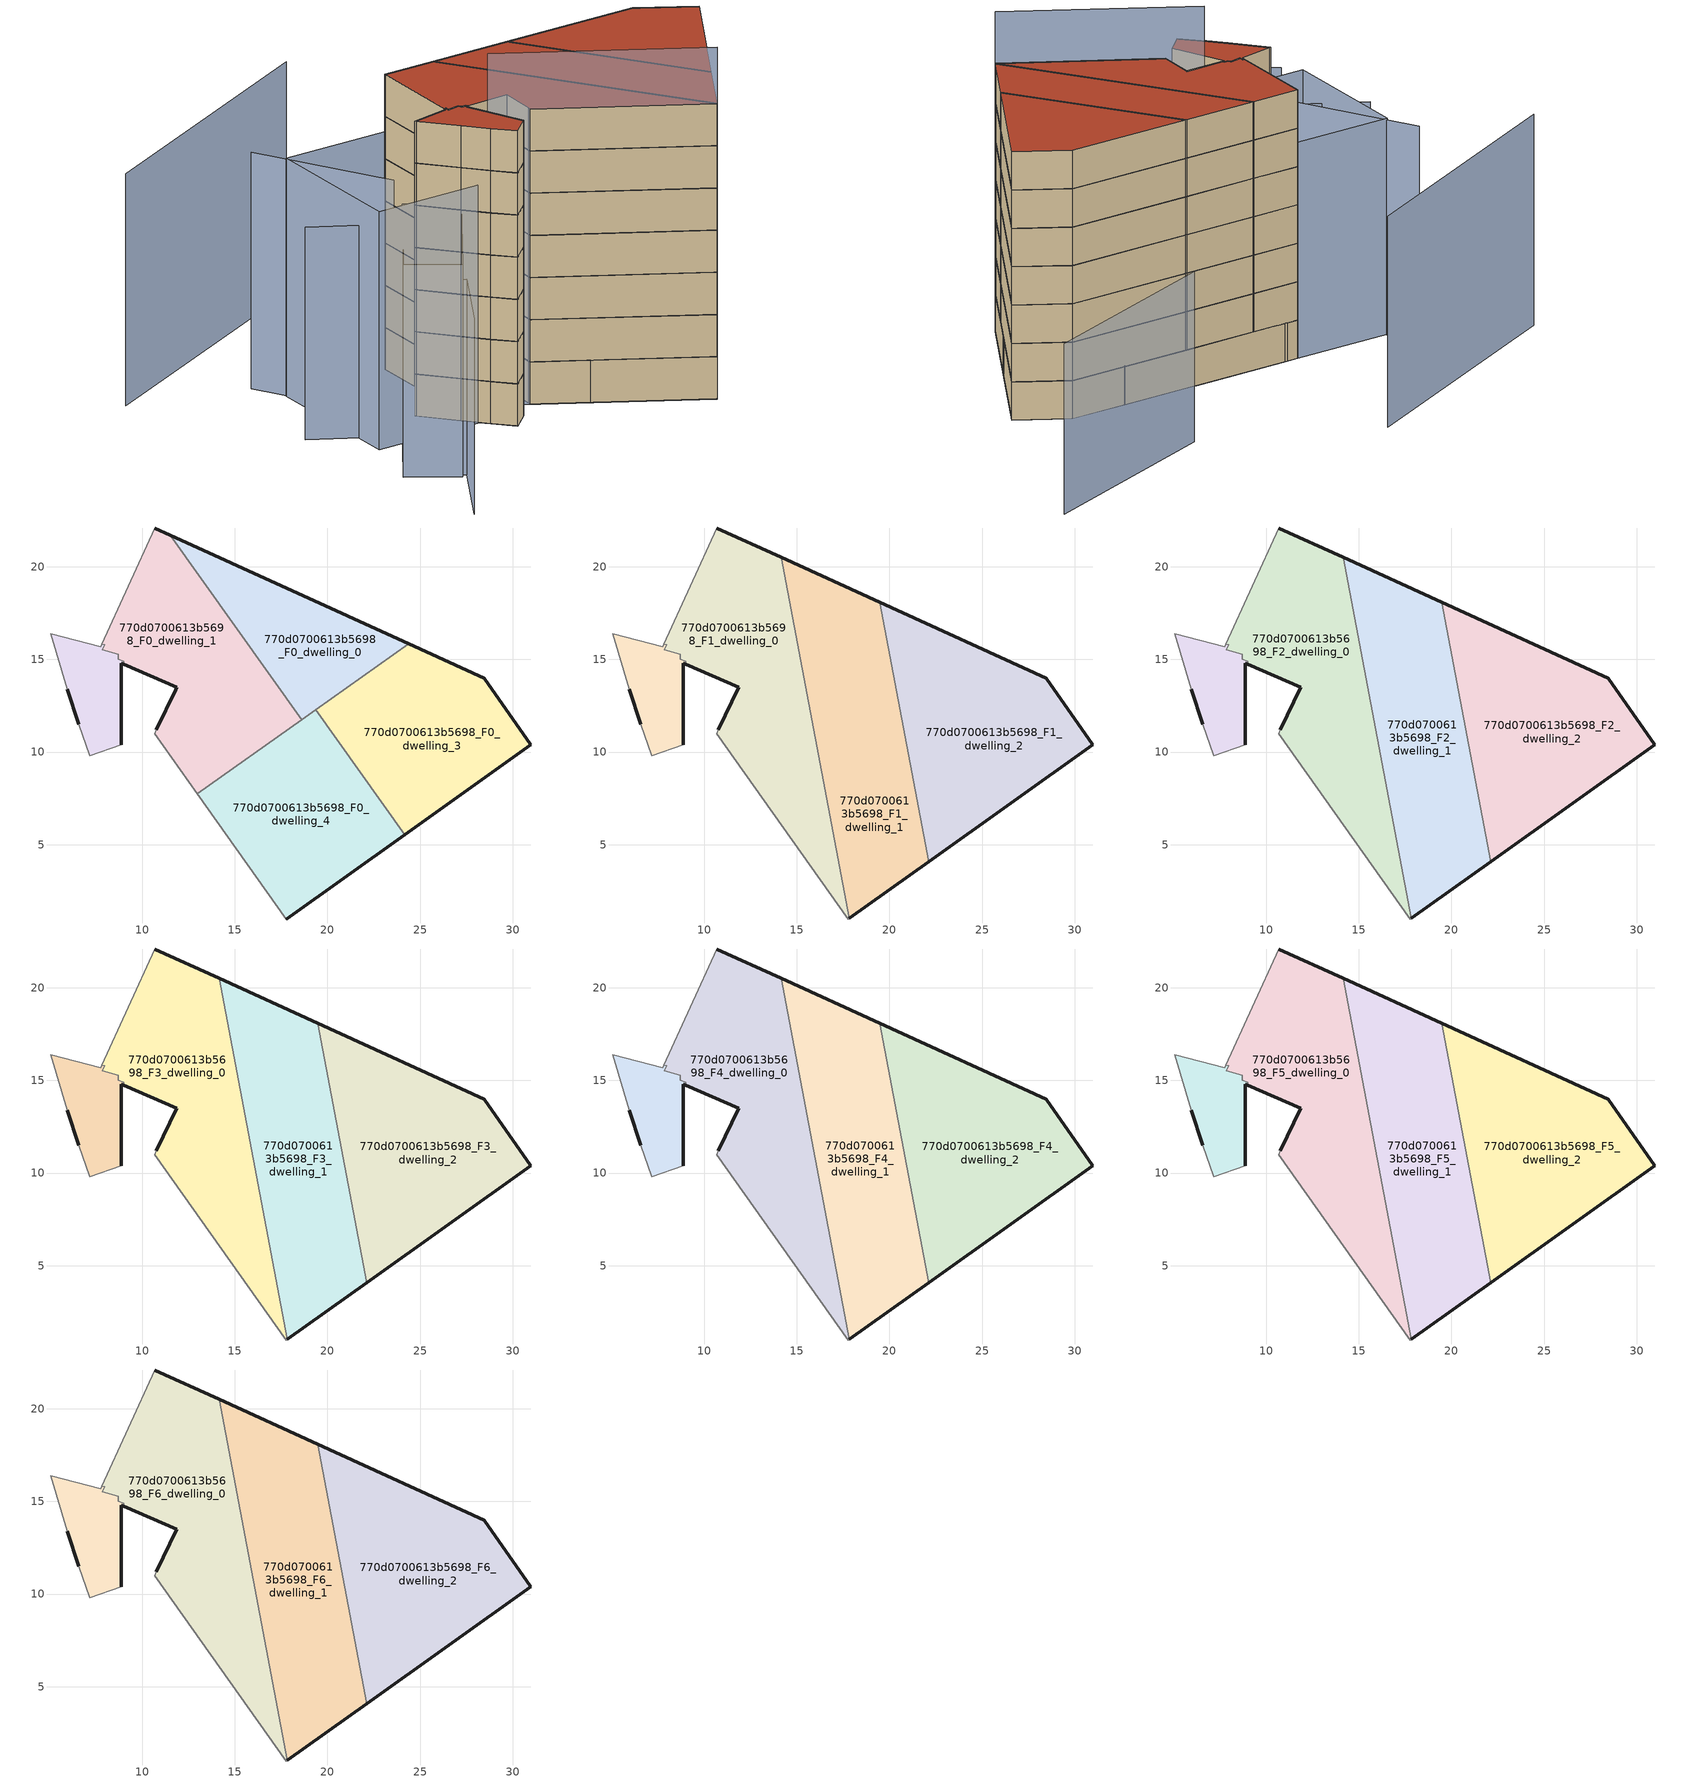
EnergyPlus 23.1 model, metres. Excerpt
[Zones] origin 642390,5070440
770d0700613b5698_F0_dwelling_0
 floor ground (EU_floor_Construction): 24.39,15.85 11.52,21.71 18.6,11.74 z0
 wall outside (EU_wall_Construction): 11.52,21.71 24.39,15.85 z0:3
 wall to 770d0700613b5698_F0_dwelling_1 (EU_wall_Construction): 18.6,11.74 11.52,21.71 z0:3
 wall to 770d0700613b5698_F0_dwelling_3 (EU_wall_Construction): 24.39,15.85 19.37,12.29 z0:3
 wall to 770d0700613b5698_F0_dwelling_4 (EU_wall_Construction): 19.37,12.29 18.6,11.74 z0:3
770d0700613b5698_F0_dwelling_1
 floor ground (EU_floor_Construction): 18.6,11.74 11.52,21.71 10.67,22.1 7.82,15.83 7.97,15.8 7.84,15.52 8.71,15.29 8.71,15.02 9.01,14.89 9.01,14.73 11.86,13.49 11.8,13.36 10.76,11.19 10.66,10.99 12.97,7.74 z0
 wall outside (EU_wall_Construction): 10.76,11.19 11.8,13.36 11.86,13.49 9.01,14.73 / 10.67,22.1 11.52,21.71 z0:3
 wall adiabatic (EU_wall_Construction): 12.97,7.74 10.66,10.99 10.76,11.19 / 7.82,15.83 10.67,22.1 z0:3
 wall to 770d0700613b5698_F0_dwelling_2 (EU_wall_Construction): 9.01,14.73 9.01,14.89 8.71,15.02 8.71,15.29 7.84,15.52 7.97,15.8 7.82,15.83 z0:3
 wall to 770d0700613b5698_F0_dwelling_4 (EU_wall_Construction): 18.6,11.74 12.97,7.74 z0:3
770d0700613b5698_F0_dwelling_2
 floor ground (EU_floor_Construction): 8.86,10.39 8.86,14.79 9.01,14.73 9.01,14.89 8.71,15.02 8.71,15.29 7.84,15.52 7.97,15.8 7.82,15.83 7.76,15.7 5.06,16.4 5.96,13.39 6.56,11.49 7.16,9.79 z0
 wall outside (EU_wall_Construction): 9.01,14.73 8.86,14.79 8.86,10.39 / 6.56,11.49 5.96,13.39 z0:3
 wall adiabatic (EU_wall_Construction): 8.86,10.39 7.16,9.79 6.56,11.49 / 5.96,13.39 5.06,16.4 7.76,15.7 7.82,15.83 z0:3
770d0700613b5698_F0_dwelling_3
 floor ground (EU_floor_Construction): 30.98,10.38 28.48,13.99 24.39,15.85 19.37,12.29 24.17,5.54 z0
 wall outside (EU_wall_Construction): 24.39,15.85 28.48,13.99 30.98,10.38 24.17,5.54 z0:3
 wall to 770d0700613b5698_F0_dwelling_4 (EU_wall_Construction): 24.17,5.54 19.37,12.29 z0:3
770d0700613b5698_F0_dwelling_4
 floor ground (EU_floor_Construction): 24.17,5.54 19.37,12.29 12.97,7.74 17.76,0.98 z0
 wall outside (EU_wall_Construction): 24.17,5.54 17.76,0.98 z0:3
 wall adiabatic (EU_wall_Construction): 17.76,0.98 12.97,7.74 z0:3
770d0700613b5698_F1_dwelling_0
 floor to 770d0700613b5698_F0_dwelling_1 (EU_floor_Construction): 16.14,9.99 14.8,17.09 11.52,21.71 10.67,22.1 7.82,15.83 7.97,15.8 7.84,15.52 8.71,15.29 8.71,15.02 9.01,14.89 9.01,14.73 11.86,13.49 10.76,11.19 10.66,10.99 12.97,7.74 z3
 floor to 770d0700613b5698_F0_dwelling_0 (EU_floor_Construction): 14.8,17.09 14.16,20.51 11.52,21.71 z3
 floor to 770d0700613b5698_F0_dwelling_4 (EU_floor_Construction): 17.82,1.02 16.14,9.99 12.97,7.74 17.76,0.98 z3
 wall outside (EU_wall_Construction): 10.76,11.19 11.86,13.49 9.01,14.73 / 10.67,22.1 14.16,20.51 z3:6
 wall adiabatic (EU_wall_Construction): 7.82,15.83 10.67,22.1 / 17.82,1.02 17.76,0.98 10.66,10.99 10.76,11.19 z3:6
 wall to 770d0700613b5698_F1_dwelling_3 (EU_wall_Construction): 9.01,14.73 9.01,14.89 8.71,15.02 8.71,15.29 7.84,15.52 7.97,15.8 7.82,15.83 z3:6
 wall to 770d0700613b5698_F1_dwelling_1 (EU_wall_Construction): 14.16,20.51 17.82,1.02 z3:6
770d0700613b5698_F1_dwelling_1
 floor to 770d0700613b5698_F0_dwelling_4 (EU_floor_Construction): 22.11,4.08 21,10 19.37,12.29 16.14,9.99 17.82,1.02 z3
 floor to 770d0700613b5698_F0_dwelling_3 (EU_floor_Construction): 21,10 20.43,13.04 19.37,12.29 z3
 floor to 770d0700613b5698_F0_dwelling_0 (EU_floor_Construction): 20.43,13.04 19.48,18.08 14.16,20.51 14.8,17.09 18.6,11.74 z3
 floor to 770d0700613b5698_F0_dwelling_1 (EU_floor_Construction): 18.6,11.74 14.8,17.09 16.14,9.99 z3
 wall outside (EU_wall_Construction): 14.16,20.51 19.48,18.08 / 22.11,4.08 17.82,1.02 z3:6
 wall to 770d0700613b5698_F1_dwelling_2 (EU_wall_Construction): 19.48,18.08 22.11,4.08 z3:6
770d0700613b5698_F1_dwelling_2
 floor to 770d0700613b5698_F0_dwelling_3 (EU_floor_Construction): 30.98,10.38 28.48,13.99 24.39,15.85 20.43,13.04 21,10 24.17,5.54 z3
 floor to 770d0700613b5698_F0_dwelling_0 (EU_floor_Construction): 24.39,15.85 19.48,18.08 20.43,13.04 z3
 floor to 770d0700613b5698_F0_dwelling_4 (EU_floor_Construction): 24.17,5.54 21,10 22.11,4.08 z3
 wall outside (EU_wall_Construction): 19.48,18.08 28.48,13.99 30.98,10.38 22.11,4.08 z3:6
770d0700613b5698_F1_dwelling_3
 floor to 770d0700613b5698_F0_dwelling_2 (EU_floor_Construction): 8.86,10.39 8.86,14.79 9.01,14.73 9.01,14.89 8.71,15.02 8.71,15.29 7.84,15.52 7.97,15.8 7.82,15.83 7.76,15.7 5.06,16.4 5.96,13.39 6.56,11.49 7.16,9.79 z3
 wall outside (EU_wall_Construction): 6.56,11.49 5.96,13.39 / 9.01,14.73 8.86,14.79 8.86,10.39 z3:6
 wall adiabatic (EU_wall_Construction): 8.86,10.39 7.16,9.79 6.56,11.49 / 5.96,13.39 5.06,16.4 7.76,15.7 7.82,15.83 z3:6
770d0700613b5698_F2_dwelling_0
 floor to 770d0700613b5698_F1_dwelling_0 (EU_floor_Construction): 17.82,1.02 14.16,20.51 10.67,22.1 7.82,15.83 7.97,15.8 7.84,15.52 8.71,15.29 8.71,15.02 9.01,14.89 9.01,14.73 11.86,13.49 10.76,11.19 10.66,10.99 17.76,0.98 z6
 wall outside (EU_wall_Construction): 10.76,11.19 11.86,13.49 9.01,14.73 / 10.67,22.1 14.16,20.51 z6:9
 wall adiabatic (EU_wall_Construction): 7.82,15.83 10.67,22.1 / 17.82,1.02 17.76,0.98 10.66,10.99 10.76,11.19 z6:9
 wall to 770d0700613b5698_F2_dwelling_3 (EU_wall_Construction): 9.01,14.73 9.01,14.89 8.71,15.02 8.71,15.29 7.84,15.52 7.97,15.8 7.82,15.83 z6:9
 wall to 770d0700613b5698_F2_dwelling_1 (EU_wall_Construction): 14.16,20.51 17.82,1.02 z6:9
770d0700613b5698_F2_dwelling_1
 floor to 770d0700613b5698_F1_dwelling_1 (EU_floor_Construction): 22.11,4.08 19.48,18.08 14.16,20.51 17.82,1.02 z6
 wall outside (EU_wall_Construction): 14.16,20.51 19.48,18.08 / 22.11,4.08 17.82,1.02 z6:9
 wall to 770d0700613b5698_F2_dwelling_2 (EU_wall_Construction): 19.48,18.08 22.11,4.08 z6:9
770d0700613b5698_F2_dwelling_2
 floor to 770d0700613b5698_F1_dwelling_2 (EU_floor_Construction): 30.98,10.38 28.48,13.99 19.48,18.08 22.11,4.08 z6
 wall outside (EU_wall_Construction): 19.48,18.08 28.48,13.99 30.98,10.38 22.11,4.08 z6:9
770d0700613b5698_F2_dwelling_3
 floor to 770d0700613b5698_F1_dwelling_3 (EU_floor_Construction): 8.86,10.39 8.86,14.79 9.01,14.73 9.01,14.89 8.71,15.02 8.71,15.29 7.84,15.52 7.97,15.8 7.82,15.83 7.76,15.7 5.06,16.4 5.96,13.39 6.56,11.49 7.16,9.79 z6
 wall outside (EU_wall_Construction): 6.56,11.49 5.96,13.39 / 9.01,14.73 8.86,14.79 8.86,10.39 z6:9
 wall adiabatic (EU_wall_Construction): 8.86,10.39 7.16,9.79 6.56,11.49 / 5.96,13.39 5.06,16.4 7.76,15.7 7.82,15.83 z6:9
770d0700613b5698_F3_dwelling_0
 floor to 770d0700613b5698_F2_dwelling_0 (EU_floor_Construction): 17.82,1.02 14.16,20.51 10.67,22.1 7.82,15.83 7.97,15.8 7.84,15.52 8.71,15.29 8.71,15.02 9.01,14.89 9.01,14.73 11.86,13.49 10.76,11.19 10.66,10.99 17.76,0.98 z9
 wall outside (EU_wall_Construction): 10.76,11.19 11.86,13.49 9.01,14.73 / 10.67,22.1 14.16,20.51 z9:12
 wall adiabatic (EU_wall_Construction): 7.82,15.83 10.67,22.1 / 17.82,1.02 17.76,0.98 10.66,10.99 10.76,11.19 z9:12
 wall to 770d0700613b5698_F3_dwelling_3 (EU_wall_Construction): 9.01,14.73 9.01,14.89 8.71,15.02 8.71,15.29 7.84,15.52 7.97,15.8 7.82,15.83 z9:12
 wall to 770d0700613b5698_F3_dwelling_1 (EU_wall_Construction): 14.16,20.51 17.82,1.02 z9:12
770d0700613b5698_F3_dwelling_1
 floor to 770d0700613b5698_F2_dwelling_1 (EU_floor_Construction): 22.11,4.08 19.48,18.08 14.16,20.51 17.82,1.02 z9
 wall outside (EU_wall_Construction): 14.16,20.51 19.48,18.08 / 22.11,4.08 17.82,1.02 z9:12
 wall to 770d0700613b5698_F3_dwelling_2 (EU_wall_Construction): 19.48,18.08 22.11,4.08 z9:12
770d0700613b5698_F3_dwelling_2
 floor to 770d0700613b5698_F2_dwelling_2 (EU_floor_Construction): 30.98,10.38 28.48,13.99 19.48,18.08 22.11,4.08 z9
 wall outside (EU_wall_Construction): 19.48,18.08 28.48,13.99 30.98,10.38 22.11,4.08 z9:12
770d0700613b5698_F3_dwelling_3
 floor to 770d0700613b5698_F2_dwelling_3 (EU_floor_Construction): 8.86,10.39 8.86,14.79 9.01,14.73 9.01,14.89 8.71,15.02 8.71,15.29 7.84,15.52 7.97,15.8 7.82,15.83 7.76,15.7 5.06,16.4 5.96,13.39 6.56,11.49 7.16,9.79 z9
 wall outside (EU_wall_Construction): 6.56,11.49 5.96,13.39 / 9.01,14.73 8.86,14.79 8.86,10.39 z9:12
 wall adiabatic (EU_wall_Construction): 8.86,10.39 7.16,9.79 6.56,11.49 / 5.96,13.39 5.06,16.4 7.76,15.7 7.82,15.83 z9:12
770d0700613b5698_F4_dwelling_0
 floor to 770d0700613b5698_F3_dwelling_0 (EU_floor_Construction): 17.82,1.02 14.16,20.51 10.67,22.1 7.82,15.83 7.97,15.8 7.84,15.52 8.71,15.29 8.71,15.02 9.01,14.89 9.01,14.73 11.86,13.49 10.76,11.19 10.66,10.99 17.76,0.98 z12
 wall outside (EU_wall_Construction): 10.76,11.19 11.86,13.49 9.01,14.73 / 10.67,22.1 14.16,20.51 z12:15
 wall adiabatic (EU_wall_Construction): 7.82,15.83 10.67,22.1 / 17.82,1.02 17.76,0.98 10.66,10.99 10.76,11.19 z12:15
 wall to 770d0700613b5698_F4_dwelling_3 (EU_wall_Construction): 9.01,14.73 9.01,14.89 8.71,15.02 8.71,15.29 7.84,15.52 7.97,15.8 7.82,15.83 z12:15
 wall to 770d0700613b5698_F4_dwelling_1 (EU_wall_Construction): 14.16,20.51 17.82,1.02 z12:15
770d0700613b5698_F4_dwelling_1
 floor to 770d0700613b5698_F3_dwelling_1 (EU_floor_Construction): 22.11,4.08 19.48,18.08 14.16,20.51 17.82,1.02 z12
 wall outside (EU_wall_Construction): 14.16,20.51 19.48,18.08 / 22.11,4.08 17.82,1.02 z12:15
 wall to 770d0700613b5698_F4_dwelling_2 (EU_wall_Construction): 19.48,18.08 22.11,4.08 z12:15
770d0700613b5698_F4_dwelling_2
 floor to 770d0700613b5698_F3_dwelling_2 (EU_floor_Construction): 30.98,10.38 28.48,13.99 19.48,18.08 22.11,4.08 z12
 wall outside (EU_wall_Construction): 19.48,18.08 28.48,13.99 30.98,10.38 22.11,4.08 z12:15
770d0700613b5698_F4_dwelling_3
 floor to 770d0700613b5698_F3_dwelling_3 (EU_floor_Construction): 8.86,10.39 8.86,14.79 9.01,14.73 9.01,14.89 8.71,15.02 8.71,15.29 7.84,15.52 7.97,15.8 7.82,15.83 7.76,15.7 5.06,16.4 5.96,13.39 6.56,11.49 7.16,9.79 z12
 wall outside (EU_wall_Construction): 6.56,11.49 5.96,13.39 / 9.01,14.73 8.86,14.79 8.86,10.39 z12:15
 wall adiabatic (EU_wall_Construction): 8.86,10.39 7.16,9.79 6.56,11.49 / 5.96,13.39 5.06,16.4 7.76,15.7 7.82,15.83 z12:15
770d0700613b5698_F5_dwelling_0
 floor to 770d0700613b5698_F4_dwelling_0 (EU_floor_Construction): 17.82,1.02 14.16,20.51 10.67,22.1 7.82,15.83 7.97,15.8 7.84,15.52 8.71,15.29 8.71,15.02 9.01,14.89 9.01,14.73 11.86,13.49 10.76,11.19 10.66,10.99 17.76,0.98 z15
 wall outside (EU_wall_Construction): 10.76,11.19 11.86,13.49 9.01,14.73 / 10.67,22.1 14.16,20.51 z15:18
 wall adiabatic (EU_wall_Construction): 7.82,15.83 10.67,22.1 / 17.82,1.02 17.76,0.98 10.66,10.99 10.76,11.19 z15:18
 wall to 770d0700613b5698_F5_dwelling_3 (EU_wall_Construction): 9.01,14.73 9.01,14.89 8.71,15.02 8.71,15.29 7.84,15.52 7.97,15.8 7.82,15.83 z15:18
 wall to 770d0700613b5698_F5_dwelling_1 (EU_wall_Construction): 14.16,20.51 17.82,1.02 z15:18
770d0700613b5698_F5_dwelling_1
 floor to 770d0700613b5698_F4_dwelling_1 (EU_floor_Construction): 22.11,4.08 19.48,18.08 14.16,20.51 17.82,1.02 z15
 wall outside (EU_wall_Construction): 14.16,20.51 19.48,18.08 / 22.11,4.08 17.82,1.02 z15:18
 wall to 770d0700613b5698_F5_dwelling_2 (EU_wall_Construction): 19.48,18.08 22.11,4.08 z15:18
770d0700613b5698_F5_dwelling_2
 floor to 770d0700613b5698_F4_dwelling_2 (EU_floor_Construction): 30.98,10.38 28.48,13.99 19.48,18.08 22.11,4.08 z15
 wall outside (EU_wall_Construction): 19.48,18.08 28.48,13.99 30.98,10.38 22.11,4.08 z15:18
770d0700613b5698_F5_dwelling_3
 floor to 770d0700613b5698_F4_dwelling_3 (EU_floor_Construction): 8.86,10.39 8.86,14.79 9.01,14.73 9.01,14.89 8.71,15.02 8.71,15.29 7.84,15.52 7.97,15.8 7.82,15.83 7.76,15.7 5.06,16.4 5.96,13.39 6.56,11.49 7.16,9.79 z15
 wall outside (EU_wall_Construction): 6.56,11.49 5.96,13.39 / 9.01,14.73 8.86,14.79 8.86,10.39 z15:18
 wall adiabatic (EU_wall_Construction): 8.86,10.39 7.16,9.79 6.56,11.49 / 5.96,13.39 5.06,16.4 7.76,15.7 7.82,15.83 z15:18
770d0700613b5698_F6_dwelling_0
 floor to 770d0700613b5698_F5_dwelling_0 (EU_floor_Construction): 17.82,1.02 14.16,20.51 10.67,22.1 7.82,15.83 7.97,15.8 7.84,15.52 8.71,15.29 8.71,15.02 9.01,14.89 9.01,14.73 11.86,13.49 10.76,11.19 10.66,10.99 17.76,0.98 z18
 wall outside (EU_wall_Construction): 10.76,11.19 11.86,13.49 9.01,14.73 / 10.67,22.1 14.16,20.51 z18:21
 wall adiabatic (EU_wall_Construction): 7.82,15.83 10.67,22.1 / 17.82,1.02 17.76,0.98 10.66,10.99 10.76,11.19 z18:21
 wall to 770d0700613b5698_F6_dwelling_3 (EU_wall_Construction): 9.01,14.73 9.01,14.89 8.71,15.02 8.71,15.29 7.84,15.52 7.97,15.8 7.82,15.83 z18:21
 wall to 770d0700613b5698_F6_dwelling_1 (EU_wall_Construction): 14.16,20.51 17.82,1.02 z18:21
 roof outside (EU_roof_Construction): 14.16,20.51 17.82,1.02 17.76,0.98 10.66,10.99 10.76,11.19 11.86,13.49 9.01,14.73 9.01,14.89 8.71,15.02 8.71,15.29 7.84,15.52 7.97,15.8 7.82,15.83 10.67,22.1 z21
770d0700613b5698_F6_dwelling_1
 floor to 770d0700613b5698_F5_dwelling_1 (EU_floor_Construction): 22.11,4.08 19.48,18.08 14.16,20.51 17.82,1.02 z18
 wall outside (EU_wall_Construction): 14.16,20.51 19.48,18.08 / 22.11,4.08 17.82,1.02 z18:21
 wall to 770d0700613b5698_F6_dwelling_2 (EU_wall_Construction): 19.48,18.08 22.11,4.08 z18:21
 roof outside (EU_roof_Construction): 19.48,18.08 22.11,4.08 17.82,1.02 14.16,20.51 z21
770d0700613b5698_F6_dwelling_2
 floor to 770d0700613b5698_F5_dwelling_2 (EU_floor_Construction): 30.98,10.38 28.48,13.99 19.48,18.08 22.11,4.08 z18
 wall outside (EU_wall_Construction): 19.48,18.08 28.48,13.99 30.98,10.38 22.11,4.08 z18:21
 roof outside (EU_roof_Construction): 28.48,13.99 30.98,10.38 22.11,4.08 19.48,18.08 z21
770d0700613b5698_F6_dwelling_3
 floor to 770d0700613b5698_F5_dwelling_3 (EU_floor_Construction): 8.86,10.39 8.86,14.79 9.01,14.73 9.01,14.89 8.71,15.02 8.71,15.29 7.84,15.52 7.97,15.8 7.82,15.83 7.76,15.7 5.06,16.4 5.96,13.39 6.56,11.49 7.16,9.79 z18
 wall outside (EU_wall_Construction): 6.56,11.49 5.96,13.39 / 9.01,14.73 8.86,14.79 8.86,10.39 z18:21
 wall adiabatic (EU_wall_Construction): 8.86,10.39 7.16,9.79 6.56,11.49 / 5.96,13.39 5.06,16.4 7.76,15.7 7.82,15.83 z18:21
 roof outside (EU_roof_Construction): 8.71,15.29 8.71,15.02 9.01,14.89 9.01,14.73 8.86,14.79 8.86,10.39 7.16,9.79 6.56,11.49 5.96,13.39 5.06,16.4 7.76,15.7 7.82,15.83 7.97,15.8 7.84,15.52 z21
shading: 9.05,13.27 17.76,0.98 z0:25; 43.6,22.43 27.48,23.6 z0:13.3; -3.57,11.45 -1.45,8.49 / -1.45,8.49 -6.75,4.69 z0:13.9; -1.94,20.52 1.87,15.37 / 6.65,13.82 -1.89,8.55 / -1.89,8.55 -3.92,11.84 / -3.92,11.84 4.62,17.11 / 4.62,17.11 6.65,13.82 z0:15.1; 10.67,22.1 6.23,12.32 / 6.23,12.32 -0.85,15.53 / -0.85,15.53 3.58,25.31 / 3.58,25.31 10.67,22.1 z0:16.9; 3.43,27.91 4.31,17.55 z0:16.8; 18.02,34.09 -3.26,33.46 z0:16.5
[Building]
EU S2 Campaign: North Axis=0; Terrain=City; Solar Distribution=FullExterior
[Site:Location]
Lyon-Bron: Latitude=45.75; Longitude=5; Time Zone=1; Elevation=198
[SizingPeriod:WeatherFileDays]
AnnualSizingPeriod: Begin Month=1; Begin Day of Month=1; End Month=12; End Day of Month=31; Day of Week for Start Day=Monday; Use Weather File Daylight Saving Period=No; Use Weather File Rain and Snow Indicators=No
[MATERIAL]
EU_InternalMass_Material: Roughness=MediumRough; Thickness=0.1; Conductivity=1; Density=1800; Specific Heat=900; Thermal Absorptance=0.9; Solar Absorptance=0.7; Visible Absorptance=0.7
[MATERIAL:NOMASS] Roughness=MediumRough; Thermal Absorptance=0.9; Solar Absorptance=0.7; Visible Absorptance=0.7
Name | Thermal Resistance
EU_wall_NoMass | 0.776494
EU_roof_NoMass | 0.486893
EU_floor_NoMass | 0.421597
[CONSTRUCTION]
EU_wall_Construction: EU_wall_NoMass
EU_roof_Construction: EU_roof_NoMass
EU_floor_Construction: EU_floor_NoMass
EU_InternalMass_Construction: EU_InternalMass_Material
[ZONE] Type=1; Multiplier=1; Ceiling Height=autocalculate; Floor Area=autocalculate; Part of Total Floor Area=Yes
Name | Volume
770d0700613b5698_F0_dwelling_0 | 130.126
770d0700613b5698_F1_dwelling_0; 770d0700613b5698_F2_dwelling_0; 770d0700613b5698_F3_dwelling_0; 770d0700613b5698_F4_dwelling_0; 770d0700613b5698_F5_dwelling_0; 770d0700613b5698_F6_dwelling_0 | 244.367
770d0700613b5698_F0_dwelling_1 | 212.621
770d0700613b5698_F1_dwelling_1; 770d0700613b5698_F2_dwelling_1; 770d0700613b5698_F3_dwelling_1; 770d0700613b5698_F4_dwelling_1; 770d0700613b5698_F5_dwelling_1; 770d0700613b5698_F6_dwelling_1 | 244.384
770d0700613b5698_F0_dwelling_2; 770d0700613b5698_F1_dwelling_3; 770d0700613b5698_F2_dwelling_3; 770d0700613b5698_F3_dwelling_3; 770d0700613b5698_F4_dwelling_3; 770d0700613b5698_F5_dwelling_3; 770d0700613b5698_F6_dwelling_3 | 47.6484
770d0700613b5698_F1_dwelling_2; 770d0700613b5698_F2_dwelling_2; 770d0700613b5698_F3_dwelling_2; 770d0700613b5698_F4_dwelling_2; 770d0700613b5698_F5_dwelling_2; 770d0700613b5698_F6_dwelling_2 | 244.385
770d0700613b5698_F0_dwelling_3 | 195.211
770d0700613b5698_F0_dwelling_4 | 195.199
[INTERNALMASS] Construction=EU_InternalMass_Construction
Name | Zone or ZoneList | Surface Area
770d0700613b5698_F0_dwelling_0_EU_InternalMass | 770d0700613b5698_F0_dwelling_0 | 43.3754
770d0700613b5698_F0_dwelling_1_EU_InternalMass | 770d0700613b5698_F0_dwelling_1 | 70.8742
770d0700613b5698_F0_dwelling_2_EU_InternalMass | 770d0700613b5698_F0_dwelling_2 | 15.8824
770d0700613b5698_F0_dwelling_3_EU_InternalMass | 770d0700613b5698_F0_dwelling_3 | 65.0708
770d0700613b5698_F0_dwelling_4_EU_InternalMass | 770d0700613b5698_F0_dwelling_4 | 65.0666
770d0700613b5698_F1_dwelling_0_EU_InternalMass | 770d0700613b5698_F1_dwelling_0 | 81.456
770d0700613b5698_F1_dwelling_1_EU_InternalMass | 770d0700613b5698_F1_dwelling_1 | 81.4618
770d0700613b5698_F1_dwelling_2_EU_InternalMass | 770d0700613b5698_F1_dwelling_2 | 81.4617
770d0700613b5698_F1_dwelling_3_EU_InternalMass | 770d0700613b5698_F1_dwelling_3 | 15.8824
770d0700613b5698_F2_dwelling_0_EU_InternalMass | 770d0700613b5698_F2_dwelling_0 | 81.456
770d0700613b5698_F2_dwelling_1_EU_InternalMass | 770d0700613b5698_F2_dwelling_1 | 81.4618
770d0700613b5698_F2_dwelling_2_EU_InternalMass | 770d0700613b5698_F2_dwelling_2 | 81.4617
770d0700613b5698_F2_dwelling_3_EU_InternalMass | 770d0700613b5698_F2_dwelling_3 | 15.8824
770d0700613b5698_F3_dwelling_0_EU_InternalMass | 770d0700613b5698_F3_dwelling_0 | 81.456
770d0700613b5698_F3_dwelling_1_EU_InternalMass | 770d0700613b5698_F3_dwelling_1 | 81.4618
770d0700613b5698_F3_dwelling_2_EU_InternalMass | 770d0700613b5698_F3_dwelling_2 | 81.4617
770d0700613b5698_F3_dwelling_3_EU_InternalMass | 770d0700613b5698_F3_dwelling_3 | 15.8824
770d0700613b5698_F4_dwelling_0_EU_InternalMass | 770d0700613b5698_F4_dwelling_0 | 81.456
770d0700613b5698_F4_dwelling_1_EU_InternalMass | 770d0700613b5698_F4_dwelling_1 | 81.4618
770d0700613b5698_F4_dwelling_2_EU_InternalMass | 770d0700613b5698_F4_dwelling_2 | 81.4617
770d0700613b5698_F4_dwelling_3_EU_InternalMass | 770d0700613b5698_F4_dwelling_3 | 15.8824
770d0700613b5698_F5_dwelling_0_EU_InternalMass | 770d0700613b5698_F5_dwelling_0 | 81.456
770d0700613b5698_F5_dwelling_1_EU_InternalMass | 770d0700613b5698_F5_dwelling_1 | 81.4618
770d0700613b5698_F5_dwelling_2_EU_InternalMass | 770d0700613b5698_F5_dwelling_2 | 81.4617
770d0700613b5698_F5_dwelling_3_EU_InternalMass | 770d0700613b5698_F5_dwelling_3 | 15.8824
770d0700613b5698_F6_dwelling_0_EU_InternalMass | 770d0700613b5698_F6_dwelling_0 | 81.456
770d0700613b5698_F6_dwelling_1_EU_InternalMass | 770d0700613b5698_F6_dwelling_1 | 81.4618
770d0700613b5698_F6_dwelling_2_EU_InternalMass | 770d0700613b5698_F6_dwelling_2 | 81.4617
770d0700613b5698_F6_dwelling_3_EU_InternalMass | 770d0700613b5698_F6_dwelling_3 | 15.8824
[OTHEREQUIPMENT] Fuel Type=Electricity; Design Level Calculation Method=Watts/Area; Power per Zone Floor Area=1; Fraction Latent=0; Fraction Radiant=0; Fraction Lost=0; Carbon Dioxide Generation Rate=0; EndUse Subcategory=EU_Step8_InternalGains
Name | Zone or ZoneList or Space or SpaceList | Schedule
EU_Step8_InternalGain_770d0700613b5698_F0_dwelling_0_f000 | 770d0700613b5698_F0_dwelling_0 | EU_Step8_GainSchedule_770d0700613b5698_F0_dwelling_0_f000
EU_Step8_InternalGain_770d0700613b5698_F0_dwelling_1_f000 | 770d0700613b5698_F0_dwelling_1 | EU_Step8_GainSchedule_770d0700613b5698_F0_dwelling_1_f000
EU_Step8_InternalGain_770d0700613b5698_F0_dwelling_2_f000 | 770d0700613b5698_F0_dwelling_2 | EU_Step8_GainSchedule_770d0700613b5698_F0_dwelling_2_f000
EU_Step8_InternalGain_770d0700613b5698_F0_dwelling_3_f000 | 770d0700613b5698_F0_dwelling_3 | EU_Step8_GainSchedule_770d0700613b5698_F0_dwelling_3_f000
EU_Step8_InternalGain_770d0700613b5698_F0_dwelling_4_f000 | 770d0700613b5698_F0_dwelling_4 | EU_Step8_GainSchedule_770d0700613b5698_F0_dwelling_4_f000
EU_Step8_InternalGain_770d0700613b5698_F1_dwelling_0_f000 | 770d0700613b5698_F1_dwelling_0 | EU_Step8_GainSchedule_770d0700613b5698_F1_dwelling_0_f000
EU_Step8_InternalGain_770d0700613b5698_F1_dwelling_1_f000 | 770d0700613b5698_F1_dwelling_1 | EU_Step8_GainSchedule_770d0700613b5698_F1_dwelling_1_f000
EU_Step8_InternalGain_770d0700613b5698_F1_dwelling_2_f000 | 770d0700613b5698_F1_dwelling_2 | EU_Step8_GainSchedule_770d0700613b5698_F1_dwelling_2_f000
EU_Step8_InternalGain_770d0700613b5698_F1_dwelling_3_f000 | 770d0700613b5698_F1_dwelling_3 | EU_Step8_GainSchedule_770d0700613b5698_F1_dwelling_3_f000
EU_Step8_InternalGain_770d0700613b5698_F2_dwelling_0_f000 | 770d0700613b5698_F2_dwelling_0 | EU_Step8_GainSchedule_770d0700613b5698_F2_dwelling_0_f000
EU_Step8_InternalGain_770d0700613b5698_F2_dwelling_1_f000 | 770d0700613b5698_F2_dwelling_1 | EU_Step8_GainSchedule_770d0700613b5698_F2_dwelling_1_f000
EU_Step8_InternalGain_770d0700613b5698_F2_dwelling_2_f000 | 770d0700613b5698_F2_dwelling_2 | EU_Step8_GainSchedule_770d0700613b5698_F2_dwelling_2_f000
EU_Step8_InternalGain_770d0700613b5698_F2_dwelling_3_f000 | 770d0700613b5698_F2_dwelling_3 | EU_Step8_GainSchedule_770d0700613b5698_F2_dwelling_3_f000
EU_Step8_InternalGain_770d0700613b5698_F3_dwelling_0_f000 | 770d0700613b5698_F3_dwelling_0 | EU_Step8_GainSchedule_770d0700613b5698_F3_dwelling_0_f000
EU_Step8_InternalGain_770d0700613b5698_F3_dwelling_1_f000 | 770d0700613b5698_F3_dwelling_1 | EU_Step8_GainSchedule_770d0700613b5698_F3_dwelling_1_f000
EU_Step8_InternalGain_770d0700613b5698_F3_dwelling_2_f000 | 770d0700613b5698_F3_dwelling_2 | EU_Step8_GainSchedule_770d0700613b5698_F3_dwelling_2_f000
EU_Step8_InternalGain_770d0700613b5698_F3_dwelling_3_f000 | 770d0700613b5698_F3_dwelling_3 | EU_Step8_GainSchedule_770d0700613b5698_F3_dwelling_3_f000
EU_Step8_InternalGain_770d0700613b5698_F4_dwelling_0_f000 | 770d0700613b5698_F4_dwelling_0 | EU_Step8_GainSchedule_770d0700613b5698_F4_dwelling_0_f000
EU_Step8_InternalGain_770d0700613b5698_F4_dwelling_1_f000 | 770d0700613b5698_F4_dwelling_1 | EU_Step8_GainSchedule_770d0700613b5698_F4_dwelling_1_f000
EU_Step8_InternalGain_770d0700613b5698_F4_dwelling_2_f000 | 770d0700613b5698_F4_dwelling_2 | EU_Step8_GainSchedule_770d0700613b5698_F4_dwelling_2_f000
EU_Step8_InternalGain_770d0700613b5698_F4_dwelling_3_f000 | 770d0700613b5698_F4_dwelling_3 | EU_Step8_GainSchedule_770d0700613b5698_F4_dwelling_3_f000
EU_Step8_InternalGain_770d0700613b5698_F5_dwelling_0_f000 | 770d0700613b5698_F5_dwelling_0 | EU_Step8_GainSchedule_770d0700613b5698_F5_dwelling_0_f000
EU_Step8_InternalGain_770d0700613b5698_F5_dwelling_1_f000 | 770d0700613b5698_F5_dwelling_1 | EU_Step8_GainSchedule_770d0700613b5698_F5_dwelling_1_f000
EU_Step8_InternalGain_770d0700613b5698_F5_dwelling_2_f000 | 770d0700613b5698_F5_dwelling_2 | EU_Step8_GainSchedule_770d0700613b5698_F5_dwelling_2_f000
EU_Step8_InternalGain_770d0700613b5698_F5_dwelling_3_f000 | 770d0700613b5698_F5_dwelling_3 | EU_Step8_GainSchedule_770d0700613b5698_F5_dwelling_3_f000
EU_Step8_InternalGain_770d0700613b5698_F6_dwelling_0_f000 | 770d0700613b5698_F6_dwelling_0 | EU_Step8_GainSchedule_770d0700613b5698_F6_dwelling_0_f000
EU_Step8_InternalGain_770d0700613b5698_F6_dwelling_1_f000 | 770d0700613b5698_F6_dwelling_1 | EU_Step8_GainSchedule_770d0700613b5698_F6_dwelling_1_f000
EU_Step8_InternalGain_770d0700613b5698_F6_dwelling_2_f000 | 770d0700613b5698_F6_dwelling_2 | EU_Step8_GainSchedule_770d0700613b5698_F6_dwelling_2_f000
EU_Step8_InternalGain_770d0700613b5698_F6_dwelling_3_f000 | 770d0700613b5698_F6_dwelling_3 | EU_Step8_GainSchedule_770d0700613b5698_F6_dwelling_3_f000
[ZONEVENTILATION:DESIGNFLOWRATE] Schedule=EU_AlwaysOn; Design Flow Rate Calculation Method=AirChanges/Hour; Air Changes per Hour=0.693814; Ventilation Type=Natural; Fan Pressure Rise=0; Fan Total Efficiency=1; Constant Term Coefficient=1; Temperature Term Coefficient=0; Velocity Term Coefficient=0; Velocity Squared Term Coefficient=0; Minimum Indoor Temperature=-100; Maximum Indoor Temperature=100; Delta Temperature=-100; Minimum Outdoor Temperature=-100; Maximum Outdoor Temperature=100; Maximum Wind Speed=40
Name | Zone or ZoneList or Space or SpaceList
EU_ConstantAir_770d0700613b5698_F0_dwelling_0 | 770d0700613b5698_F0_dwelling_0
EU_ConstantAir_770d0700613b5698_F0_dwelling_1 | 770d0700613b5698_F0_dwelling_1
EU_ConstantAir_770d0700613b5698_F0_dwelling_2 | 770d0700613b5698_F0_dwelling_2
EU_ConstantAir_770d0700613b5698_F0_dwelling_3 | 770d0700613b5698_F0_dwelling_3
EU_ConstantAir_770d0700613b5698_F0_dwelling_4 | 770d0700613b5698_F0_dwelling_4
EU_ConstantAir_770d0700613b5698_F1_dwelling_0 | 770d0700613b5698_F1_dwelling_0
EU_ConstantAir_770d0700613b5698_F1_dwelling_1 | 770d0700613b5698_F1_dwelling_1
EU_ConstantAir_770d0700613b5698_F1_dwelling_2 | 770d0700613b5698_F1_dwelling_2
EU_ConstantAir_770d0700613b5698_F1_dwelling_3 | 770d0700613b5698_F1_dwelling_3
EU_ConstantAir_770d0700613b5698_F2_dwelling_0 | 770d0700613b5698_F2_dwelling_0
EU_ConstantAir_770d0700613b5698_F2_dwelling_1 | 770d0700613b5698_F2_dwelling_1
EU_ConstantAir_770d0700613b5698_F2_dwelling_2 | 770d0700613b5698_F2_dwelling_2
EU_ConstantAir_770d0700613b5698_F2_dwelling_3 | 770d0700613b5698_F2_dwelling_3
EU_ConstantAir_770d0700613b5698_F3_dwelling_0 | 770d0700613b5698_F3_dwelling_0
EU_ConstantAir_770d0700613b5698_F3_dwelling_1 | 770d0700613b5698_F3_dwelling_1
EU_ConstantAir_770d0700613b5698_F3_dwelling_2 | 770d0700613b5698_F3_dwelling_2
EU_ConstantAir_770d0700613b5698_F3_dwelling_3 | 770d0700613b5698_F3_dwelling_3
EU_ConstantAir_770d0700613b5698_F4_dwelling_0 | 770d0700613b5698_F4_dwelling_0
EU_ConstantAir_770d0700613b5698_F4_dwelling_1 | 770d0700613b5698_F4_dwelling_1
EU_ConstantAir_770d0700613b5698_F4_dwelling_2 | 770d0700613b5698_F4_dwelling_2
EU_ConstantAir_770d0700613b5698_F4_dwelling_3 | 770d0700613b5698_F4_dwelling_3
EU_ConstantAir_770d0700613b5698_F5_dwelling_0 | 770d0700613b5698_F5_dwelling_0
EU_ConstantAir_770d0700613b5698_F5_dwelling_1 | 770d0700613b5698_F5_dwelling_1
EU_ConstantAir_770d0700613b5698_F5_dwelling_2 | 770d0700613b5698_F5_dwelling_2
EU_ConstantAir_770d0700613b5698_F5_dwelling_3 | 770d0700613b5698_F5_dwelling_3
EU_ConstantAir_770d0700613b5698_F6_dwelling_0 | 770d0700613b5698_F6_dwelling_0
EU_ConstantAir_770d0700613b5698_F6_dwelling_1 | 770d0700613b5698_F6_dwelling_1
EU_ConstantAir_770d0700613b5698_F6_dwelling_2 | 770d0700613b5698_F6_dwelling_2
EU_ConstantAir_770d0700613b5698_F6_dwelling_3 | 770d0700613b5698_F6_dwelling_3
[HVACTEMPLATE:THERMOSTAT] Constant Heating Setpoint=20; Constant Cooling Setpoint=50
EU_HeatOnly_770d0700613b5698_F0_dwelling_0; EU_HeatOnly_770d0700613b5698_F0_dwelling_1; EU_HeatOnly_770d0700613b5698_F0_dwelling_2; EU_HeatOnly_770d0700613b5698_F0_dwelling_3; EU_HeatOnly_770d0700613b5698_F0_dwelling_4; EU_HeatOnly_770d0700613b5698_F1_dwelling_0; EU_HeatOnly_770d0700613b5698_F1_dwelling_1; EU_HeatOnly_770d0700613b5698_F1_dwelling_2; EU_HeatOnly_770d0700613b5698_F1_dwelling_3; EU_HeatOnly_770d0700613b5698_F2_dwelling_0; EU_HeatOnly_770d0700613b5698_F2_dwelling_1; EU_HeatOnly_770d0700613b5698_F2_dwelling_2; EU_HeatOnly_770d0700613b5698_F2_dwelling_3; EU_HeatOnly_770d0700613b5698_F3_dwelling_0; EU_HeatOnly_770d0700613b5698_F3_dwelling_1; EU_HeatOnly_770d0700613b5698_F3_dwelling_2; EU_HeatOnly_770d0700613b5698_F3_dwelling_3; EU_HeatOnly_770d0700613b5698_F4_dwelling_0; EU_HeatOnly_770d0700613b5698_F4_dwelling_1; EU_HeatOnly_770d0700613b5698_F4_dwelling_2; EU_HeatOnly_770d0700613b5698_F4_dwelling_3; EU_HeatOnly_770d0700613b5698_F5_dwelling_0; EU_HeatOnly_770d0700613b5698_F5_dwelling_1; EU_HeatOnly_770d0700613b5698_F5_dwelling_2; EU_HeatOnly_770d0700613b5698_F5_dwelling_3; EU_HeatOnly_770d0700613b5698_F6_dwelling_0; EU_HeatOnly_770d0700613b5698_F6_dwelling_1; EU_HeatOnly_770d0700613b5698_F6_dwelling_2; EU_HeatOnly_770d0700613b5698_F6_dwelling_3
[HVACTEMPLATE:ZONE:IDEALLOADSAIRSYSTEM] System Availability Schedule=EU_AlwaysOn; Maximum Heating Supply Air Temperature=50; Minimum Cooling Supply Air Temperature=13; Maximum Heating Supply Air Humidity Ratio=0.0156; Minimum Cooling Supply Air Humidity Ratio=0.0077; Heating Limit=NoLimit; Cooling Limit=NoLimit; Heating Availability Schedule=EU_AlwaysOn; Cooling Availability Schedule=EU_CoolingOff; Dehumidification Control Type=ConstantSensibleHeatRatio; Cooling Sensible Heat Ratio=0.7; Dehumidification Setpoint=60; Humidification Control Type=None; Humidification Setpoint=30; Outdoor Air Method=None; Outdoor Air Flow Rate per Person=0.00944; Outdoor Air Flow Rate per Zone Floor Area=0; Outdoor Air Flow Rate per Zone=0; Demand Controlled Ventilation Type=None; Outdoor Air Economizer Type=NoEconomizer; Heat Recovery Type=None; Sensible Heat Recovery Effectiveness=0.7; Latent Heat Recovery Effectiveness=0.65
Name | Template Thermostat
770d0700613b5698_F0_dwelling_0 | EU_HeatOnly_770d0700613b5698_F0_dwelling_0
770d0700613b5698_F0_dwelling_1 | EU_HeatOnly_770d0700613b5698_F0_dwelling_1
770d0700613b5698_F0_dwelling_2 | EU_HeatOnly_770d0700613b5698_F0_dwelling_2
770d0700613b5698_F0_dwelling_3 | EU_HeatOnly_770d0700613b5698_F0_dwelling_3
770d0700613b5698_F0_dwelling_4 | EU_HeatOnly_770d0700613b5698_F0_dwelling_4
770d0700613b5698_F1_dwelling_0 | EU_HeatOnly_770d0700613b5698_F1_dwelling_0
770d0700613b5698_F1_dwelling_1 | EU_HeatOnly_770d0700613b5698_F1_dwelling_1
770d0700613b5698_F1_dwelling_2 | EU_HeatOnly_770d0700613b5698_F1_dwelling_2
770d0700613b5698_F1_dwelling_3 | EU_HeatOnly_770d0700613b5698_F1_dwelling_3
770d0700613b5698_F2_dwelling_0 | EU_HeatOnly_770d0700613b5698_F2_dwelling_0
770d0700613b5698_F2_dwelling_1 | EU_HeatOnly_770d0700613b5698_F2_dwelling_1
770d0700613b5698_F2_dwelling_2 | EU_HeatOnly_770d0700613b5698_F2_dwelling_2
770d0700613b5698_F2_dwelling_3 | EU_HeatOnly_770d0700613b5698_F2_dwelling_3
770d0700613b5698_F3_dwelling_0 | EU_HeatOnly_770d0700613b5698_F3_dwelling_0
770d0700613b5698_F3_dwelling_1 | EU_HeatOnly_770d0700613b5698_F3_dwelling_1
770d0700613b5698_F3_dwelling_2 | EU_HeatOnly_770d0700613b5698_F3_dwelling_2
770d0700613b5698_F3_dwelling_3 | EU_HeatOnly_770d0700613b5698_F3_dwelling_3
770d0700613b5698_F4_dwelling_0 | EU_HeatOnly_770d0700613b5698_F4_dwelling_0
770d0700613b5698_F4_dwelling_1 | EU_HeatOnly_770d0700613b5698_F4_dwelling_1
770d0700613b5698_F4_dwelling_2 | EU_HeatOnly_770d0700613b5698_F4_dwelling_2
770d0700613b5698_F4_dwelling_3 | EU_HeatOnly_770d0700613b5698_F4_dwelling_3
770d0700613b5698_F5_dwelling_0 | EU_HeatOnly_770d0700613b5698_F5_dwelling_0
770d0700613b5698_F5_dwelling_1 | EU_HeatOnly_770d0700613b5698_F5_dwelling_1
770d0700613b5698_F5_dwelling_2 | EU_HeatOnly_770d0700613b5698_F5_dwelling_2
770d0700613b5698_F5_dwelling_3 | EU_HeatOnly_770d0700613b5698_F5_dwelling_3
770d0700613b5698_F6_dwelling_0 | EU_HeatOnly_770d0700613b5698_F6_dwelling_0
770d0700613b5698_F6_dwelling_1 | EU_HeatOnly_770d0700613b5698_F6_dwelling_1
770d0700613b5698_F6_dwelling_2 | EU_HeatOnly_770d0700613b5698_F6_dwelling_2
770d0700613b5698_F6_dwelling_3 | EU_HeatOnly_770d0700613b5698_F6_dwelling_3
[SIZING:ZONE] Zone Cooling Design Supply Air Temperature Input Method=SupplyAirTemperature; Zone Cooling Design Supply Air Temperature=13; Zone Heating Design Supply Air Temperature Input Method=SupplyAirTemperature; Zone Heating Design Supply Air Temperature=50; Zone Cooling Design Supply Air Humidity Ratio=0.008; Zone Heating Design Supply Air Humidity Ratio=0.008; Cooling Design Air Flow Method=DesignDay; Cooling Design Air Flow Rate=0; Cooling Minimum Air Flow per Zone Floor Area=0.000762; Cooling Minimum Air Flow=0; Cooling Minimum Air Flow Fraction=0.2; Heating Design Air Flow Method=DesignDay; Heating Design Air Flow Rate=0; Heating Maximum Air Flow per Zone Floor Area=0.002032; Heating Maximum Air Flow=0.141576; Heating Maximum Air Flow Fraction=0.3; Account for Dedicated Outdoor Air System=No; Dedicated Outdoor Air System Control Strategy=NeutralSupplyAir; Dedicated Outdoor Air Low Setpoint Temperature for Design=autosize; Dedicated Outdoor Air High Setpoint Temperature for Design=autosize; Zone Load Sizing Method=Sensible Load Only No Latent Load; Zone Latent Cooling Design Supply Air Humidity Ratio Input Method=HumidityRatioDifference; Zone Cooling Design Supply Air Humidity Ratio Difference=0.005; Zone Latent Heating Design Supply Air Humidity Ratio Input Method=HumidityRatioDifference; Zone Humidification Design Supply Air Humidity Ratio Difference=0.005
770d0700613b5698_F0_dwelling_0; 770d0700613b5698_F0_dwelling_1; 770d0700613b5698_F0_dwelling_2; 770d0700613b5698_F0_dwelling_3; 770d0700613b5698_F0_dwelling_4; 770d0700613b5698_F1_dwelling_0; 770d0700613b5698_F1_dwelling_1; 770d0700613b5698_F1_dwelling_2; 770d0700613b5698_F1_dwelling_3; 770d0700613b5698_F2_dwelling_0; 770d0700613b5698_F2_dwelling_1; 770d0700613b5698_F2_dwelling_2; 770d0700613b5698_F2_dwelling_3; 770d0700613b5698_F3_dwelling_0; 770d0700613b5698_F3_dwelling_1; 770d0700613b5698_F3_dwelling_2; 770d0700613b5698_F3_dwelling_3; 770d0700613b5698_F4_dwelling_0; 770d0700613b5698_F4_dwelling_1; 770d0700613b5698_F4_dwelling_2; 770d0700613b5698_F4_dwelling_3; 770d0700613b5698_F5_dwelling_0; 770d0700613b5698_F5_dwelling_1; 770d0700613b5698_F5_dwelling_2; 770d0700613b5698_F5_dwelling_3; 770d0700613b5698_F6_dwelling_0; 770d0700613b5698_F6_dwelling_1; 770d0700613b5698_F6_dwelling_2; 770d0700613b5698_F6_dwelling_3
[SCHEDULE:CONSTANT]
Name | Hourly Value
EU_AlwaysOn | 1
EU_CoolingOff | 0
[SCHEDULE:FILE] Column Number=1; Rows to Skip at Top=0; Number of Hours of Data=8760; Column Separator=Comma; Interpolate to Timestep=No; Minutes per Item=60; Adjust Schedule for Daylight Savings=Yes
Name | File
EU_Step8_GainSchedule_770d0700613b5698_F0_dwelling_0_f000 | ../../schedules/770d0700613b5698/770d0700613b5698_F0_dwelling_0_f000_gain.csv
EU_Step8_GainSchedule_770d0700613b5698_F0_dwelling_1_f000 | ../../schedules/770d0700613b5698/770d0700613b5698_F0_dwelling_1_f000_gain.csv
EU_Step8_GainSchedule_770d0700613b5698_F0_dwelling_2_f000 | ../../schedules/770d0700613b5698/770d0700613b5698_F0_dwelling_2_f000_gain.csv
EU_Step8_GainSchedule_770d0700613b5698_F0_dwelling_3_f000 | ../../schedules/770d0700613b5698/770d0700613b5698_F0_dwelling_3_f000_gain.csv
EU_Step8_GainSchedule_770d0700613b5698_F0_dwelling_4_f000 | ../../schedules/770d0700613b5698/770d0700613b5698_F0_dwelling_4_f000_gain.csv
EU_Step8_GainSchedule_770d0700613b5698_F1_dwelling_0_f000 | ../../schedules/770d0700613b5698/770d0700613b5698_F1_dwelling_0_f000_gain.csv
EU_Step8_GainSchedule_770d0700613b5698_F1_dwelling_1_f000 | ../../schedules/770d0700613b5698/770d0700613b5698_F1_dwelling_1_f000_gain.csv
EU_Step8_GainSchedule_770d0700613b5698_F1_dwelling_2_f000 | ../../schedules/770d0700613b5698/770d0700613b5698_F1_dwelling_2_f000_gain.csv
EU_Step8_GainSchedule_770d0700613b5698_F1_dwelling_3_f000 | ../../schedules/770d0700613b5698/770d0700613b5698_F1_dwelling_3_f000_gain.csv
EU_Step8_GainSchedule_770d0700613b5698_F2_dwelling_0_f000 | ../../schedules/770d0700613b5698/770d0700613b5698_F2_dwelling_0_f000_gain.csv
EU_Step8_GainSchedule_770d0700613b5698_F2_dwelling_1_f000 | ../../schedules/770d0700613b5698/770d0700613b5698_F2_dwelling_1_f000_gain.csv
EU_Step8_GainSchedule_770d0700613b5698_F2_dwelling_2_f000 | ../../schedules/770d0700613b5698/770d0700613b5698_F2_dwelling_2_f000_gain.csv
EU_Step8_GainSchedule_770d0700613b5698_F2_dwelling_3_f000 | ../../schedules/770d0700613b5698/770d0700613b5698_F2_dwelling_3_f000_gain.csv
EU_Step8_GainSchedule_770d0700613b5698_F3_dwelling_0_f000 | ../../schedules/770d0700613b5698/770d0700613b5698_F3_dwelling_0_f000_gain.csv
EU_Step8_GainSchedule_770d0700613b5698_F3_dwelling_1_f000 | ../../schedules/770d0700613b5698/770d0700613b5698_F3_dwelling_1_f000_gain.csv
EU_Step8_GainSchedule_770d0700613b5698_F3_dwelling_2_f000 | ../../schedules/770d0700613b5698/770d0700613b5698_F3_dwelling_2_f000_gain.csv
EU_Step8_GainSchedule_770d0700613b5698_F3_dwelling_3_f000 | ../../schedules/770d0700613b5698/770d0700613b5698_F3_dwelling_3_f000_gain.csv
EU_Step8_GainSchedule_770d0700613b5698_F4_dwelling_0_f000 | ../../schedules/770d0700613b5698/770d0700613b5698_F4_dwelling_0_f000_gain.csv
EU_Step8_GainSchedule_770d0700613b5698_F4_dwelling_1_f000 | ../../schedules/770d0700613b5698/770d0700613b5698_F4_dwelling_1_f000_gain.csv
EU_Step8_GainSchedule_770d0700613b5698_F4_dwelling_2_f000 | ../../schedules/770d0700613b5698/770d0700613b5698_F4_dwelling_2_f000_gain.csv
EU_Step8_GainSchedule_770d0700613b5698_F4_dwelling_3_f000 | ../../schedules/770d0700613b5698/770d0700613b5698_F4_dwelling_3_f000_gain.csv
EU_Step8_GainSchedule_770d0700613b5698_F5_dwelling_0_f000 | ../../schedules/770d0700613b5698/770d0700613b5698_F5_dwelling_0_f000_gain.csv
EU_Step8_GainSchedule_770d0700613b5698_F5_dwelling_1_f000 | ../../schedules/770d0700613b5698/770d0700613b5698_F5_dwelling_1_f000_gain.csv
EU_Step8_GainSchedule_770d0700613b5698_F5_dwelling_2_f000 | ../../schedules/770d0700613b5698/770d0700613b5698_F5_dwelling_2_f000_gain.csv
EU_Step8_GainSchedule_770d0700613b5698_F5_dwelling_3_f000 | ../../schedules/770d0700613b5698/770d0700613b5698_F5_dwelling_3_f000_gain.csv
EU_Step8_GainSchedule_770d0700613b5698_F6_dwelling_0_f000 | ../../schedules/770d0700613b5698/770d0700613b5698_F6_dwelling_0_f000_gain.csv
EU_Step8_GainSchedule_770d0700613b5698_F6_dwelling_1_f000 | ../../schedules/770d0700613b5698/770d0700613b5698_F6_dwelling_1_f000_gain.csv
EU_Step8_GainSchedule_770d0700613b5698_F6_dwelling_2_f000 | ../../schedules/770d0700613b5698/770d0700613b5698_F6_dwelling_2_f000_gain.csv
EU_Step8_GainSchedule_770d0700613b5698_F6_dwelling_3_f000 | ../../schedules/770d0700613b5698/770d0700613b5698_F6_dwelling_3_f000_gain.csv
